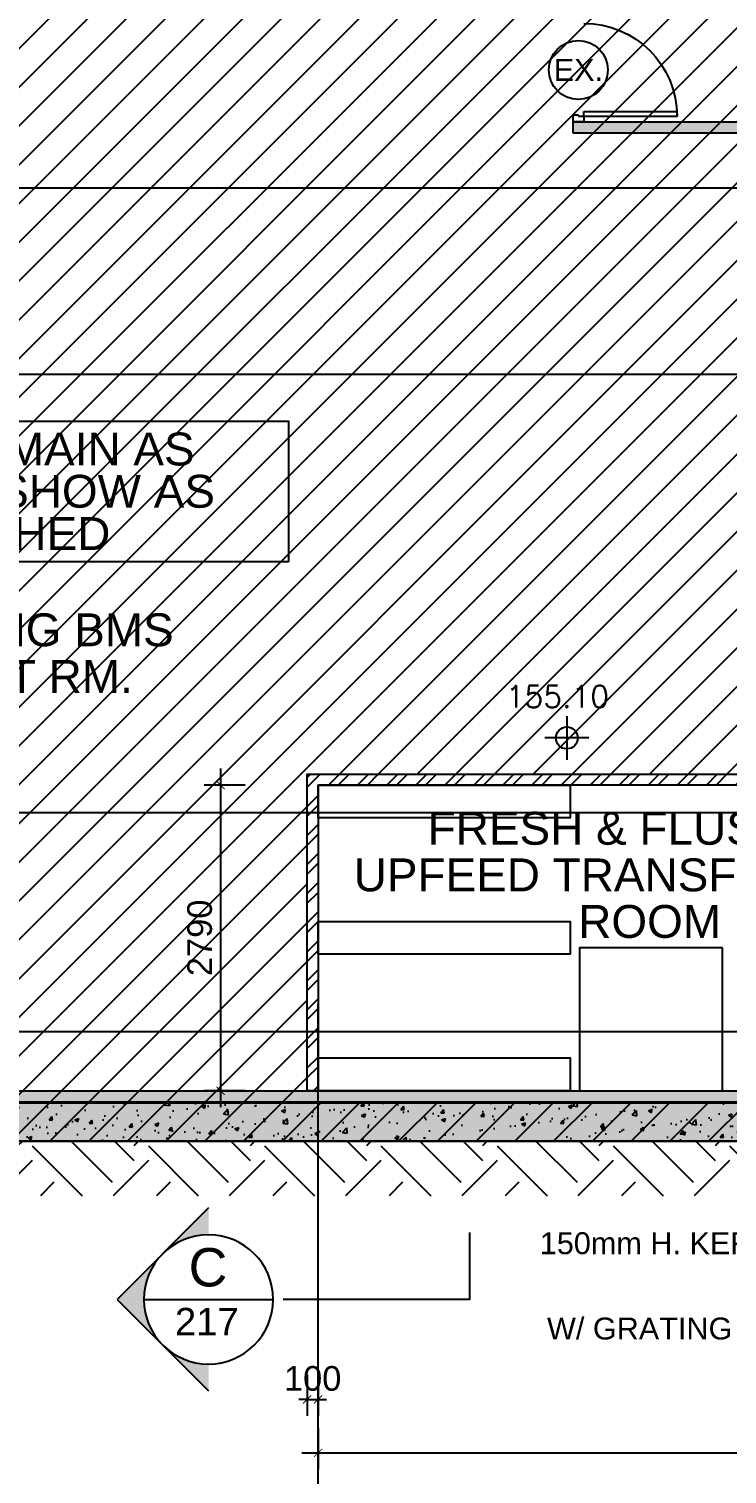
# Model space of a CAD drawing. Header units: millimetres. Extents: x 0 to 61044, y 27 to 39885.
# Drawn here: x 27486 to 33857, y 9897 to 23084 of the extents above; entities that cross this region are included whole.
import ezdxf

# ---------------------------------------------------------------- set-up
doc = ezdxf.new("R2010")
doc.units = ezdxf.units.MM
doc.linetypes.add('CENTERX2', pattern=[101.60000000000001, 63.5, -12.7, 12.7, -12.7])
doc.layers.get('Defpoints').update_dxf_attribs({"color": 8})
for name, color, linetype in [('arrow', 8, 'Continuous'), ('DLN032__', 8, 'Continuous'), ('DLN118__', 8, 'Continuous'), ('Door', 8, 'Continuous'), ('Existing Door mark', 8, 'Continuous'), ('GBP Dim', 8, 'Continuous'), ('GBP Text 200', 8, 'Continuous'), ('GBP Text 250', 8, 'Continuous'), ('grid', 8, 'CENTERX2'), ('hatch', 8, 'Continuous'), ('Hatch_Stru', 8, 'Continuous'), ('LEVEL', 8, 'Continuous'), ('PLINTH', 8, 'Continuous'), ('RCP_text', 8, 'Continuous'), ('TEXT', 8, 'Continuous'), ('TEXT Ref', 8, 'Continuous'), ('WALL-EX', 8, 'Continuous'), ('WALL-NEW', 8, 'Continuous'), ('WALL-STRUCTURE', 8, 'Continuous')]:
    doc.layers.add(name, color=color, linetype=linetype)
doc.layers.add('LP-furn loose', color=8, linetype='Continuous', lineweight=0)
doc.styles.add('BH', font='arial.ttf')
doc.styles.add('ROMANS', font='romans.shx')
doc.dimstyles.new('200 GBP', dxfattribs={"dimscale": 1.5, "dimtxt": 150, "dimasz": 50, "dimexe": 100, "dimexo": 50, "dimgap": 50, "dimtad": 1, "dimdec": 0, "dimzin": 0, "dimdsep": 46, "dimtxsty": 'BH', "dimblk": 'ARCHTICK', "dimcen": 0.09, "dimdle": 100, "dimclrd": 9, "dimclre": 9, "dimclrt": 1, "dimadec": 0, "dimazin": 0, "dimtfac": 1, "dimtdec": 0, "dimtix": 1, "dimtmove": 2, "dimatfit": 3, "dimldrblk": 'ARCHTICK', "dimfxl": 300, "dimfxlon": 1, "dimtolj": 1, "dimtzin": 0, "dimarcsym": 0})

# ---------------------------------------------------------------- blocks, each defined once
blk = doc.blocks.new('A$C65CE4B9B')
at = {"layer": 'grid', "ltscale": 200}
for p, q in [((-58000.00000197043, -6749.966218149471), (0, -6749.999999644231)), ((-58000.00000076475, -8449.966218149471), (0, -8449.999999644228)), ((-58000.00000158104, -12449.96621814947), (0, -12449.99999964423)), ((-58000.0000003548, -14449.96621814946), (0, -14449.99999964423)), ((-58000.00000010013, -15449.96621814946), (0, -15449.99999964423))]:
    blk.add_line(p, q, dxfattribs=at)
blk = doc.blocks.new('DR1CL2')
at = {"layer": 'Door'}
for p, q in [((50, 0), (0, 0)), ((0, 0), (0, -75)), ((50, 0), (50, -50)), ((0, -75), (0, -100)), ((62.5, -100), (0, -100)), ((62.5, -50), (50, -50)), ((62.5, -50), (62.5, -100))]:
    blk.add_line(p, q, dxfattribs=at)
blk = doc.blocks.new('DR1CD')
at = {"layer": 'Door'}
for p, q in [((0, 1), (45, 1)), ((0, 1), (0, 0)), ((45, 0), (45, 1)), ((0, 0), (45, 0))]:
    blk.add_line(p, q, dxfattribs=at)
blk = doc.blocks.new('DR1CM')
at = {"layer": 'Door'}
blk.add_arc((0, 0), 1, 0, 90, dxfattribs=at)
blk = doc.blocks.new('ELEX')
at = {"layer": 'DLN032__'}
for p, q in [((0, 0.5), (0, -0.5)), ((0.5, 0), (-0.5, 0))]:
    blk.add_line(p, q, dxfattribs=at)
blk.add_circle((0, 0), 0.25, dxfattribs=at)
at = {"layer": 'DLN032__', "style": 'ROMANS'}
blk.add_attdef('ELEX', (0.2567988680675626, 0.3535533905960619), '', height=0.5, dxfattribs=at)
blk = doc.blocks.new('_ArchTick')
at = {"color": 0, "const_width": 0.1}
blk.add_lwpolyline([(0.5, 0.5), (-0.5, -0.5)], dxfattribs=at)
blk = doc.blocks.new('*D98')
at = {"layer": 'Defpoints', "color": 0, "transparency": 16777216}
for p in [(33552.74543538073, 16184.53173598717), (29234.72263975581, 13394.53173644023), (33552.74543527223, 13394.53173644023)]:
    blk.add_point(p, dxfattribs=at)
at = {"layer": 'GBP Dim', "color": 9, "lineweight": -2, "transparency": 16777216}
for p, q in [((29234.72263975581, 16334.53173598717), (29234.72263975581, 13244.53173644023)), ((29459.72263975581, 16184.53173598717), (29084.72263975581, 16184.53173598717)), ((29459.72263975581, 13394.53173644023), (29084.72263975581, 13394.53173644023))]:
    blk.add_line(p, q, dxfattribs=at)
at = {"layer": 'GBP Dim', "color": 9, "lineweight": -2, "transparency": 16777216, "xscale": 75, "yscale": 75, "zscale": 75}
for p, rotation in [((29234.72263975581, 16184.53173598717), 90), ((29234.72263975581, 13394.53173644023), 270)]:
    blk.add_blockref('_ArchTick', p, dxfattribs=dict(at, rotation=rotation))
at = {"layer": 'GBP Dim', "transparency": 16777216, "insert": (29044.84371751843, 14789.5317362137), "char_height": 225, "attachment_point": 5, "rotation": 90, "style": 'BH'}
blk.add_mtext('\\A1;2790', dxfattribs=at)
blk = doc.blocks.new('*D99')
at = {"layer": 'Defpoints', "color": 0, "transparency": 16777216}
for p in [(30124.99868132791, 13173.96134257774), (38524.99868946464, 12859.5317362409), (38524.99868946464, 10090.11415199726)]:
    blk.add_point(p, dxfattribs=at)
at = {"layer": 'GBP Dim', "color": 9, "lineweight": -2, "transparency": 16777216}
for p, q in [((30124.99868132791, 10315.11415199726), (30124.99868132791, 9940.114151997259)), ((38524.99868946464, 10315.11415199726), (38524.99868946464, 9940.114151997259)), ((29974.99868132791, 10090.11415199726), (38674.99868946464, 10090.11415199726))]:
    blk.add_line(p, q, dxfattribs=at)
at = {"layer": 'GBP Dim', "color": 9, "lineweight": -2, "transparency": 16777216, "xscale": 75, "yscale": 75, "zscale": 75, "rotation": 180}
blk.add_blockref('_ArchTick', (30124.99868132791, 10090.11415199726), dxfattribs=at)
at = {"layer": 'GBP Dim', "color": 9, "lineweight": -2, "transparency": 16777216, "xscale": 75, "yscale": 75, "zscale": 75}
blk.add_blockref('_ArchTick', (38524.99868946464, 10090.11415199726), dxfattribs=at)
at = {"layer": 'GBP Dim', "transparency": 16777216, "insert": (34324.99868539628, 10279.99307423464), "char_height": 225, "attachment_point": 5, "style": 'BH'}
blk.add_mtext('\\A1;8400', dxfattribs=at)
blk = doc.blocks.new('A$C11B774D8')
at = {"layer": 'Existing Door mark'}
blk.add_circle((268.8000736948961, 268.7999146424117), 268.7999999893691, dxfattribs=at)
at = {"layer": 'Existing Door mark', "insert": (268.8000736948961, 268.7999146424117), "char_height": 200, "width": 2794.734149089389, "attachment_point": 5, "line_spacing_factor": 0.8399999999999999, "style": 'BH'}
blk.add_mtext('EX.', dxfattribs=at)
blk = doc.blocks.new('*D132')
at = {"layer": 'Defpoints', "color": 0, "transparency": 16777216}
for p in [(30024.99868132696, 13490.40278421523), (30124.99868143685, 13490.40278432517), (30124.99868143685, 10578.26545600563)]:
    blk.add_point(p, dxfattribs=at)
at = {"layer": 'GBP Dim', "color": 9, "lineweight": -2, "transparency": 16777216}
for p, q in [((30024.99868132696, 10803.26545600563), (30024.99868132696, 10428.26545600563)), ((30124.99868143685, 10803.26545600563), (30124.99868143685, 10428.26545600563)), ((30024.99868132696, 10578.26545600563), (29949.99868132696, 10578.26545600563)), ((30024.99868132696, 10578.26545600563), (30124.99868143685, 10578.26545600563)), ((30124.99868143685, 10578.26545600563), (30199.99868143685, 10578.26545600563))]:
    blk.add_line(p, q, dxfattribs=at)
at = {"layer": 'GBP Dim', "color": 9, "lineweight": -2, "transparency": 16777216, "xscale": 75, "yscale": 75, "zscale": 75}
blk.add_blockref('_ArchTick', (30024.99868132696, 10578.26545600563), dxfattribs=at)
at = {"layer": 'GBP Dim', "color": 9, "lineweight": -2, "transparency": 16777216, "xscale": 75, "yscale": 75, "zscale": 75, "rotation": 180}
blk.add_blockref('_ArchTick', (30124.99868143685, 10578.26545600563), dxfattribs=at)
at = {"layer": 'GBP Dim', "transparency": 16777216, "insert": (30074.99868138191, 10768.14437824301), "char_height": 225, "attachment_point": 5, "style": 'BH'}
blk.add_mtext('\\A1;100', dxfattribs=at)

msp = doc.modelspace()

# ---------------------------------------------------------------- hatches: boundary and pattern name
at = {"layer": 'DLN118__'}
h = msp.add_hatch(dxfattribs=at)
h.set_pattern_fill('EARTH', color=256, scale=3000, angle=225, style=0)
h.set_pattern_definition([(225, (-20214.75164496759, -26485.57096175279), (-1.13686837721616e-13, -1060.660171779821), [750, -750]), (225, (-20015.87786275882, -26684.4447439615), (-1.13686837721616e-13, -1060.660171779821), [750, -750]), (225, (-19817.00408055016, -26883.31852617022), (-1.13686837721616e-13, -1060.660171779821), [750, -750]), (315, (-19817.00408055016, -27015.90104764269), (1060.660171779821, -2.273736754432321e-13), [750, -750]), (315, (-20015.87786275882, -27214.77482985141), (1060.660171779821, -2.273736754432321e-13), [750, -750]), (315, (-20214.75164496759, -27413.64861206013), (1060.660171779821, -2.273736754432321e-13), [750, -750])])
h.paths.add_polyline_path([(26749.99868135317, 28384.53173724814), (29479.41520010564, 28384.53173719579), (17744.44174770173, 28386.62789878016), (17744.4417468661, 12936.62789889378), (36991.13266912743, 12934.53173595574), (37173.0188235644, 12436.62789787771), (17244.44174686051, 12436.62789886678), (17244.44174879952, 28886.62789883884), (26282.87183630723, 28886.62789898273), (26568.35280825768, 28881.77781744819)])
at = {"layer": 'hatch'}
h = msp.add_hatch(dxfattribs=at)
h.set_pattern_fill('ANSI31', color=256, scale=2000, style=0)
h.set_pattern_definition([(45, (-10000.00131888175, -7065.468262937851), (-176.7766952966369, 176.7766952966369), [])])
h.paths.add_polyline_path([(31437.4986821037, 33484.53173711152), (31374.99868225795, 33484.53173711713), (31374.99868222384, 32284.53173712308), (31437.49868206948, 32284.5317371179)], flags=17)
h.paths.add_polyline_path([(31499.99868222373, 33484.53173710593), (31437.4986821037, 33484.53173711153), (31437.49868206948, 32284.5317371179), (31499.99868227914, 32284.53173711271)], flags=17)
h.paths.add_polyline_path([(31437.49868206622, 32184.53173711789), (31374.99868214421, 32184.53173712307), (31374.99868210754, 31584.53173712308), (31437.49868204573, 31584.5317371179)], flags=17)
h.paths.add_polyline_path([(31499.99868214421, 32184.53173711271), (31437.49868206622, 32184.5317371179), (31437.49868204561, 31584.53173711789), (31499.99868210754, 31584.5317371127)], flags=17)
h.paths.add_polyline_path([(31499.99868210149, 31484.53173711272), (31437.4986821037, 31484.5317371179), (31437.49868204561, 30884.53173711789), (31499.99868206482, 30884.5317371127)], flags=17)
h.paths.add_polyline_path([(31499.99868205865, 30784.53173711271), (31437.49868203502, 30784.53173711789), (31437.49868197704, 30184.53173711789), (31499.99868202198, 30184.53173711271)], flags=17)
h.paths.add_polyline_path([(33672.19853377517, 34765.62180579361), (33077.79883082386, 34683.83554086275), (33086.31823342084, 34621.91890513851), (33680.71793637215, 34703.70517006936)], flags=17)
h.paths.add_polyline_path([(33680.71793637215, 34703.70517006936), (33086.31823342084, 34621.9189051385), (33094.83763601782, 34560.00226941425), (33689.23733896913, 34641.78853434511)], flags=17)
h.paths.add_polyline_path([(31374.99868201581, 30084.53173712308), (31437.49868196656, 30084.5317371179), (31437.49868190859, 29484.5317371958), (31374.99868197914, 29484.53173719579)], flags=16)
h.paths.add_polyline_path([(31374.99868210137, 31484.53173712308), (31437.4986821037, 31484.53173711789), (31437.49868204573, 30884.5317371179), (31374.9986820647, 30884.53173712307)], flags=16)
h.paths.add_polyline_path([(31499.99868215038, 32284.53173711272), (31374.99868222384, 32284.53173712308), (31374.99868225795, 33484.53173711713), (31499.99868222373, 33484.53173710592), (31499.99868227611, 34340.56083876546), (33094.83763601782, 34560.0022694143), (33077.79883082386, 34683.83554086275), (33672.19853377517, 34765.62180579361), (33689.23733896913, 34641.78853434521), (35499.99868230964, 34890.93974727113), (35499.9986823838, 36102.24587079557), (30299.9986823682, 35386.7532897382), (30299.99868270883, 28384.53173603094), (31499.99868191197, 28384.53173608938), (31499.99868197925, 29484.53173719579), (31437.49868190859, 29484.53173719579), (31437.49868196656, 30084.53173711789), (31499.99868201592, 30084.53173711271), (31499.99868202198, 30184.53173711271), (31374.99868202198, 30184.53173712307), (31374.99868205865, 30784.53173712308), (31499.99868205865, 30784.53173711272), (31499.99868206482, 30884.53173711271), (31437.49868204573, 30884.53173711789), (31437.4986821037, 31484.5317371179), (31499.99868210149, 31484.53173711272), (31499.99868210754, 31584.53173711271), (31374.99868210754, 31584.53173712308), (31374.99868214421, 32184.53173712308), (31499.99868214421, 32184.53173711272)])
h.paths.add_polyline_path([(31349.99868188251, 28234.53173609093), (31349.99868188624, 28309.53173652757), (32799.99868188624, 28309.5317364512), (32799.99868188251, 28234.53173615603)], flags=16)
h.paths.add_polyline_path([(28699.9986813463, 28309.5317362668), (28699.99868134258, 28234.53173597196), (27249.99868135026, 28234.53173590685), (27249.99868135166, 28309.53173634317)], flags=17)
h.paths.add_polyline_path([(30024.9986813711, 15034.5317365732), (30024.99868128472, 16284.53173596039), (35749.99868147075, 16284.53173596039), (35749.99868147413, 19834.53173675761), (42316.04813451204, 19834.53173575783), (54099.99868217856, 19834.53173514502), (54099.99868191488, 29384.53173514502), (35749.99868196761, 29384.53173595201), (35749.99868191488, 28384.53173700208), (32799.99868188996, 28384.53173625843), (32799.99868188624, 28309.53173645121), (31349.99868188624, 28309.53173652757), (31349.99868188996, 28384.53173633008), (28699.99868135003, 28384.53173646102), (28699.9986813463, 28309.5317362668), (27249.99868135166, 28309.53173634317), (27249.99868135317, 28384.53173653267), (17749.99868191488, 28384.53173700208), (17749.99868109997, 12934.53173780022), (36299.9986810683, 12934.53173674317), (36299.9986810683, 14134.53173615178), (35699.99868113163, 14134.53173615178), (35699.99868113163, 13294.53173635667), (30024.9986812647, 13294.5317365774), (30024.9986812647, 13394.53173657753), (30024.99868124141, 13394.53173668357), (30024.99868141441, 15034.53173656948)])
h = msp.add_hatch(dxfattribs=at)
h.set_pattern_fill('ANSI32', color=256, scale=500, style=0)
h.set_pattern_definition([(45, (-10000.00131888175, -7065.468262937851), (-132.5825214724777, 132.5825214724777), []), (45, (-9911.612971381754, -7065.468262937851), (-132.5825214724777, 132.5825214724777), [])])
h.paths.add_polyline_path([(36669.99868154046, 16184.53173599605), (36669.99868153991, 16284.53173603872), (35849.9986815392, 16284.53173599849), (35849.99868154968, 16584.53173596789), (35749.99868153397, 16584.53173596789), (35749.99868153397, 16284.53173596054), (30024.99868132791, 16284.53173596054), (30024.99868132791, 13394.53173657363), (30124.99868132791, 13394.53173657363), (30124.99868132791, 16184.53173596054)])
h = msp.add_hatch(dxfattribs=at)
h.set_pattern_fill('AR-CONC', color=256, scale=2, style=0)
h.set_pattern_definition([(49.99999999999999, (53799.99862418743, 17234.5317355548), (364.369337992008, -31.87817107780617), [38.1, -419.1]), (355, (53799.99862418743, 17234.5317355548), (-70.48565195133398, 382.1132857643599), [30.48, -335.28]), (100.451, (53830.36262418749, 17231.87523555476), (293.8850033319185, 350.2333756405837), [32.38, -356.18]), (46.18420000000002, (53799.99862418743, 17336.1317355549), (542.1580817842598, -84.0846558654543), [57.14999999999996, -628.6499999999994]), (96.6356, (53845.17842418747, 17329.12473555468), (474.8084689324743, 494.8511117800984), [48.57, -534.27]), (351.1840000000001, (53799.99862418743, 17336.1317355549), (474.8092116278679, 494.8502357211954), [45.72, -502.92]), (21, (53850.79862418748, 17310.73173555499), (303.2297596707666, -204.531037033525), [38.1, -419.1]), (326.0000000000001, (53850.79862418748, 17310.73173555499), (123.6040566952941, 368.3759322446385), [30.48, -335.28]), (71.4514, (53876.06762418745, 17293.68753555464), (426.8329815402489, 163.8457154321149), [32.38, -356.18]), (37.50000000000001, (53799.99862418743, 17234.5317355548), (6.177206501183633, 169.1100777463062), [0, -331.216, 0, -340.36, 0, -336.55]), (7.499999999999999, (53799.99862418743, 17234.5317355548), (133.6393250206115, 200.361149636239), [0, -194.056, 0, -323.596, 0, -128.27]), (327.5, (53686.71462418744, 17234.5317355548), (271.1811903337428, -11.45748798534692), [0, -127, 0, -396.24, 0, -525.78]), (317.5, (53635.91462418751, 17234.5317355548), (296.2583627720361, 50.85298206666603), [0, -165.1, 0, -263.144, 0, -373.38])])
h.paths.add_polyline_path([(27299.99868110789, 13284.53173668357), (27299.99868109997, 12934.53173660021), (35699.99868113163, 12934.53173614666), (35699.99868113163, 13284.53173635667)])
at = {"layer": 'Hatch_Stru'}
for points in [[(35749.99868159043, 22234.53173660534), (34949.99868159043, 22234.53173660534), (32449.99868171127, 22234.53173666447), (32449.99868171127, 22134.53173666424), (35749.99868158519, 22134.53173660534)], [(35699.99868113163, 13394.53173635667), (27299.99868112418, 13394.53173668357), (27299.99868111894, 13294.53173668357), (35699.99868113163, 13294.53173635667)], [(35699.99868113163, 13284.53173635667), (27299.99868111836, 13284.53173668357), (27299.99868109997, 12934.53173660021), (35699.99868113163, 12934.53173614666)]]:
    msp.add_hatch(color=256, dxfattribs=at).paths.add_polyline_path(points)
at = {"layer": 'RCP_text'}
h = msp.add_hatch(color=256, dxfattribs=at)
edge = h.paths.add_edge_path()
edge.add_arc((29124.73234747583, 11490.52549325995), 589.8635636727558, 450, 495.00000000001603, ccw=False)
edge.add_line((29124.73234747583, 12080.38905693282), (29124.73234747583, 12324.71854495531))
edge.add_line((29124.73234747583, 12324.71854495531), (28707.63582162792, 11907.62201910763))
edge = h.paths.add_edge_path()
edge.add_arc((29124.73234747583, 11490.52549325995), 589.8635636727558, 225.000000000008, 270, ccw=False)
edge.add_line((28707.63582162838, 11073.42896741227), (29124.73234747583, 10656.33244156459))
edge.add_line((29124.73234747583, 10656.33244156459), (29124.73234747583, 10900.66192958731))
edge = h.paths.add_edge_path()
edge.add_arc((29124.73234747583, 11490.52549325995), 589.8635636727558, 135.000000000016, 225.000000000008, ccw=False)
edge.add_line((28707.63582162792, 11907.62201910763), (28290.53929578047, 11490.52549325995))
edge.add_line((28290.53929578047, 11490.52549325995), (28707.63582162838, 11073.4289674125))

# ---------------------------------------------------------------- linework, layer by layer
at = {"layer": 'arrow', "ltscale": 100}
msp.add_line((30124.99857717007, 7390.27857512889), (30124.99857710244, 14184.54366228235), dxfattribs=at)
at = {"layer": 'GBP Text 250'}
msp.add_lwpolyline([(29854.82740230137, 18219.8509230885), (24588.26104717678, 18219.8509230885), (24588.26104717678, 19504.60344326799), (29854.82740230137, 19504.60344326799)], close=True, dxfattribs=at)
at = {"layer": 'LP-furn loose'}
msp.add_lwpolyline([(17749.99868109997, 28384.53173700208), (35749.99868191488, 28384.53173611267), (35749.99868191488, 29384.53173595201), (54099.99868191488, 29384.53173514502), (54099.99868191488, 12934.53173578181), (17749.99868109997, 12934.53173823934), (17749.99868109997, 28384.53173700208)], dxfattribs=at)
at = {"layer": 'PLINTH'}
for points in [[(30124.99868132569, 16184.5317363024), (32425.05704159533, 16184.5317363024), (32425.05704159533, 15884.53173657353), (30124.99868132569, 15884.53173657353)], [(30124.99868131573, 14939.53173599052), (32425.05704158537, 14939.53173599052), (32425.05704158537, 14639.53173626165), (30124.99868131573, 14639.53173626165)], [(33814.24273423274, 14697.53173651031), (32510.91714953877, 14697.53173651031), (32510.91714953877, 13394.53173648078), (33814.24273423274, 13394.53173648078)], [(30124.99868132682, 13694.5316062384), (32425.05704159332, 13694.5316062384), (32425.05704159332, 13394.53160630161), (30124.99868132682, 13394.53160630161)]]:
    msp.add_lwpolyline(points, close=True, dxfattribs=at)
at = {"layer": 'RCP_text'}
for p, q in [((29124.73234747583, 12324.71854495531, 0.0001196746218716906), (28290.53929578047, 11490.52549325995, 0.0001196746218716906)), ((28290.53929578047, 11490.52549325995, 0.0001196746218716906), (29124.73234747583, 10656.33244156459, 0.0001196746218716906)), ((28534.86878380319, 11490.52549325995, 0.0001196746218716906), (29714.59591114859, 11490.52549325995, 0.0001196746218716906))]:
    msp.add_line(p, q, dxfattribs=at)
at = {"layer": 'RCP_text', "ltscale": 50, "elevation": 0.0001196746218716906}
msp.add_lwpolyline([(31505.06183299795, 12100.33868381963), (31505.06183299795, 11490.52549325995), (29805.59853835765, 11490.52549325995)], dxfattribs=at)
at = {"layer": 'RCP_text'}
for start, end in [(90, 270), (270, 90)]:
    msp.add_arc((29124.73234747583, 11490.52549325995, 0.0001196746218716906), 589.8635636727558, start, end, dxfattribs=at)
at = {"layer": 'WALL-EX'}
for points in [[(32449.99868171127, 22234.53173666447), (35749.99868159043, 22234.53173660534)], [(32449.99868171127, 22234.53173666447), (32449.99868171127, 22134.53173666447)], [(32449.99868171127, 22134.53173666447), (35749.99868158519, 22134.53173660534)], [(27299.99868112267, 13394.53173668357), (35699.99868113594, 13394.53173635667)], [(27299.99868111883, 13294.53173668357), (35699.99868113198, 13294.53173635667)]]:
    msp.add_lwpolyline(points, dxfattribs=at)
at = {"layer": 'WALL-NEW'}
for points in [[(30024.99868132791, 13394.53173657363), (30024.99868132791, 16284.53173596054), (35749.99868153397, 16284.53173596054), (35749.99868153397, 16584.53173596789), (35849.99868154968, 16584.53173596789), (35849.9986815392, 16284.53173599849), (36539.9986815392, 16284.53173603235)], [(36669.99868154046, 16184.53173599605), (30124.99868132791, 16184.53173596054), (30124.99868132791, 13394.53173657363), (30024.99868132791, 13394.53173657751)]]:
    msp.add_lwpolyline(points, dxfattribs=at)
at = {"layer": 'WALL-STRUCTURE'}
for points in [[(27299.99868111848, 13284.53173668357), (35699.99868113163, 13284.53173635667)], [(36299.99868107983, 12934.53173608379), (17749.99868109997, 12934.53173706261)], [(35999.99868109997, 12934.53173613036), (17749.99868109997, 12934.53173711617)]]:
    msp.add_lwpolyline(points, dxfattribs=at)

# ---------------------------------------------------------------- block references
at = {"layer": 'Door', "xscale": -850, "yscale": 850, "zscale": 850, "rotation": 270}
msp.add_blockref('DR1CM', (32549.99868172803, 22284.53173666447), dxfattribs=at)
at = {"layer": 'Door', "xscale": -1, "rotation": 270}
msp.add_blockref('DR1CL2', (32549.99868172803, 22234.53173666447), dxfattribs=at)
at = {"layer": 'Door', "xscale": -1, "yscale": 850, "rotation": 270}
msp.add_blockref('DR1CD', (32549.99868172803, 22284.53173666447), dxfattribs=at)
at = {"layer": 'Existing Door mark'}
msp.add_blockref('A$C11B774D8', (32231.19860803406, 22440.73182202206), dxfattribs=at)
at = {"layer": 'grid'}
msp.add_blockref('A$C65CE4B9B', (58999.99868222314, 28384.53173509473), dxfattribs=at)
at = {"layer": 'TEXT Ref'}
ref = msp.add_blockref('ELEX', (32394.86532773438, 16614.18080873881), dxfattribs=dict(at, xscale=400, yscale=400, zscale=400, rotation=359.9999999969984))
ref.add_attrib('ELEX', '155.10', (31837.04618857661, 16891.69311735313), dxfattribs={"layer": 'LEVEL', "height": 200, "style": 'ROMANS'})

# ---------------------------------------------------------------- texts
at = {"layer": 'GBP Text 200', "style": 'BH'}
for s, p in [('150mm H. KERB', (32147.69648763342, 11903.29016702808)), ('W/ GRATING COVER & DRAIN OUTLET', (32213.49031524383, 11124.95243680099))]:
    msp.add_text(s, height=200, dxfattribs=at).set_placement(p)
at = {"layer": 'GBP Text 200', "insert": (29109.46285397257, 11413.34857993375), "char_height": 250, "width": 888.0040119551122, "attachment_point": 2, "style": 'BH'}
msp.add_mtext('217', dxfattribs=at)
at = {"layer": 'GBP Text 250', "char_height": 300, "attachment_point": 5, "style": 'BH'}
for s, insert, width, line_spacing_factor in [('AREA REMAIN AS EXISTING SHOW AS  HATCHED', (27216.39092710754, 18862.56865722014), 4873.278442072929, 0.7714285714285716), ('EXISTING BMS PLANT RM.', (27316.73947855621, 17388.09567384391), 4151.639597849629, 0.85), ('FRESH & FLUSHING UPFEED TRANSFER PUMP ROOM', (33150.24962762208, 15362.34612104739), 5446.699348240894, 0.85)]:
    msp.add_mtext(s, dxfattribs=dict(at, insert=insert, width=width, line_spacing_factor=line_spacing_factor))
at = {"layer": 'TEXT', "insert": (29119.86367985152, 11958.99619899195), "char_height": 350, "width": 888.0040119551122, "attachment_point": 2, "style": 'BH'}
msp.add_mtext('C', dxfattribs=at)

# ---------------------------------------------------------------- dimensions: what is measured, and where the dimension line sits
at = {"layer": 'GBP Dim'}
dim = msp.add_linear_dim(base=(29234.72263975581, 13394.53173644023), p1=(33552.74543538073, 16184.53173598717), p2=(33552.74543527223, 13394.53173644023), angle=90, dimstyle='200 GBP', override={"dimclrt": 256, "dimfxl": 150}, dxfattribs=at)
dim.commit()
dim.dimension.update_dxf_attribs({"geometry": '*D98', "text_midpoint": (29044.84371751843, 14789.5317362137)})
for base, p1, p2, picture, middle in [((30124.99868143685, 10578.26545600563), (30024.99868132696, 13490.40278421523), (30124.99868143685, 13490.40278432517), '*D132', (30074.99868138191, 10768.14437824301)), ((38524.99868946464, 10090.11415199726), (30124.99868132791, 13173.96134257774), (38524.99868946464, 12859.5317362409), '*D99', (34324.99868539628, 10279.99307423464))]:
    dim = msp.add_linear_dim(base=base, p1=p1, p2=p2, dimstyle='200 GBP', override={"dimclrt": 256, "dimfxl": 150}, dxfattribs=at)
    dim.commit()
    dim.dimension.update_dxf_attribs({"geometry": picture, "text_midpoint": middle})

doc.saveas('drawing.dxf')
